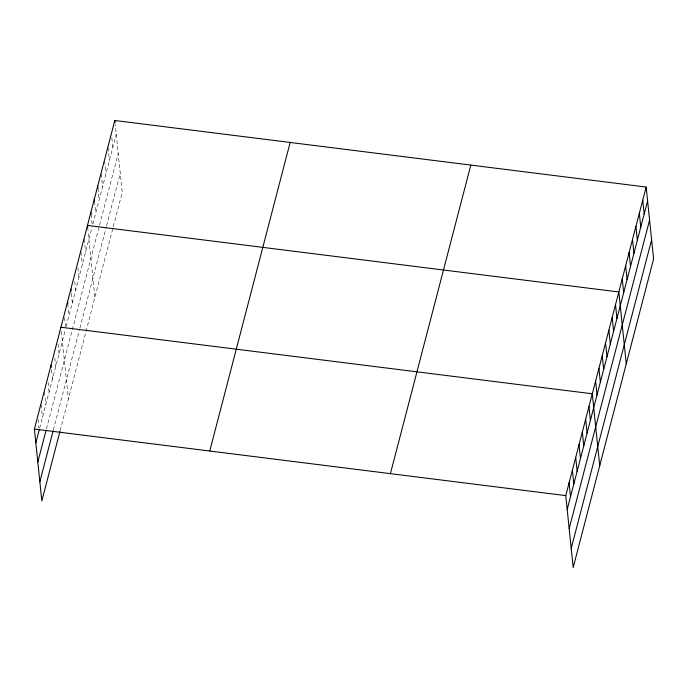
<?xml version="1.0" encoding="UTF-8"?>
<svg xmlns="http://www.w3.org/2000/svg" width="688" height="688" viewBox="0 0 688 688"><rect width="100%" height="100%" fill="white"/><g stroke="black" fill="none" stroke-linecap="round" stroke-linejoin="round"><path stroke-width="0.52" stroke-dasharray="3.44 2.58" d="M39.655 428.211L65.429 329.32M66.194 326.379L92.054 227.135M92.846 224.107L116.238 134.323M46.483 428.762L99.296 226.111M99.554 225.105L118.216 153.484M53.372 429.897L79.653 329.045M79.911 328.064L106.33 226.687M106.588 225.681L120.262 173.221M60.2 430.447L113.038 227.685M113.305 226.679L122.24 192.382L115.249 124.752M111.834 137.858L112.823 147.438M108.085 147.782L109.409 160.553M104.671 160.897L105.986 173.668M101.248 174.012L102.572 186.783M97.945 188.194L99.149 199.898M94.523 201.3L95.735 213.013M91.108 214.415L92.097 223.996M87.694 227.53L94.901 297.293M84.263 239.2L85.587 251.971M80.943 251.928L82.268 264.699M77.959 267.847L78.948 277.427M74.751 281.641L75.637 290.155M71.328 293.303L72.317 302.883M67.785 303.907L68.998 315.611M64.586 317.693L65.575 327.273M61.378 331.487L68.361 399.117M58.059 344.215L59.048 353.795M54.851 358.009L55.728 366.523M51.428 369.671L52.417 379.251M48.108 382.399L49.097 391.979M44.462 391.936L45.778 404.707M41.142 404.664L42.467 417.435M38.046 419.525L38.924 428.039"/><path stroke-width="1.03" d="M59.942 431.428L41.83 500.95L34.4 429.063L114.81 120.495L646.17 187.05L653.6 258.937L573.19 567.505L565.76 495.618L646.17 187.05M35.828 442.891L39.147 430.163M37.806 462.052L45.976 430.722M39.852 481.789L53.114 430.877M209.745 451.027L290.155 142.459M390.414 473.654L470.824 165.086M567.187 509.455L647.597 200.887M569.174 528.616L649.584 220.048M571.212 548.353L651.622 239.785M60.94 327.23L592.299 393.794L599.721 465.681M34.4 429.063L565.76 495.618M642.755 200.165L644.183 214.002M639.333 213.28L640.769 227.117M635.918 226.395L637.346 240.232M632.504 239.51L633.932 253.347M629.081 252.625L630.518 266.462M625.667 265.74L627.095 279.577M622.253 278.855L623.681 292.684M626.261 363.857L618.83 291.97L87.471 225.406L87.694 227.53M615.511 304.698L616.947 318.527M612.2 317.426L613.627 331.255M608.88 330.154L610.308 343.991M605.56 342.882L606.997 356.719M602.249 355.61L603.677 369.447M598.93 368.338L600.357 382.175M595.61 381.066L597.046 394.903M588.98 406.522L590.407 420.359M585.66 419.25L587.096 433.087M582.349 431.978L583.777 445.815M579.029 444.706L580.457 458.543M575.71 457.434L577.137 471.271M572.399 470.162L573.826 483.999M569.079 482.89L570.507 496.727M114.81 120.495L115.034 122.619M97.722 186.061L97.945 188.194M94.308 199.176L94.523 201.3M90.885 212.291L91.108 214.415M70.89 289.046L71.105 291.179M67.57 301.774L67.785 303.907M50.981 365.414L51.204 367.547"/></g></svg>
